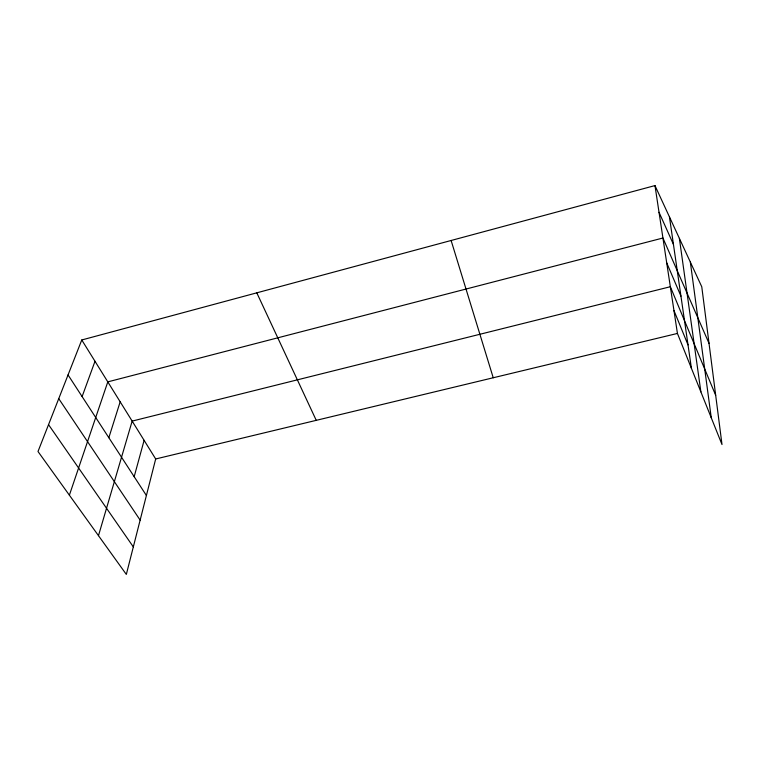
<?xml version="1.0" encoding="UTF-8"?>
<svg xmlns="http://www.w3.org/2000/svg" width="760" height="760" viewBox="0 0 760 760"><rect width="100%" height="100%" fill="white"/><g stroke="black" fill="none" stroke-linecap="round" stroke-linejoin="round"><path stroke-width="1.14" d="M81.766 339.976L155.686 458.974L126.331 574.417L38 451.506L81.766 339.976L654.968 185.582L701.765 286.767L722 444.552L677.436 333.44L654.968 185.582M134.178 476.691L144.115 440.334M98.477 535.658L132.155 421.097L670.339 286.729L715.683 395.295M108.841 437.703L120.175 401.802M69.379 495.168L107.796 381.872L662.938 238.013L709.023 343.349M82.118 396.587L95 361.276M155.686 458.974L677.436 333.44M48.535 424.64L133.332 546.906M58.738 398.658L140.144 520.115M68.048 374.937L146.405 495.501M256.794 292.828L316.245 420.337M659.024 212.287L673.436 244.369M666.7 262.817L680.95 296.162M673.949 310.507L688.009 344.888M451.117 240.483L493.231 377.758M669.456 216.904L691.4 368.248M679.373 238.364L700.881 391.884M690.336 262.058L711.265 417.781"/></g></svg>
